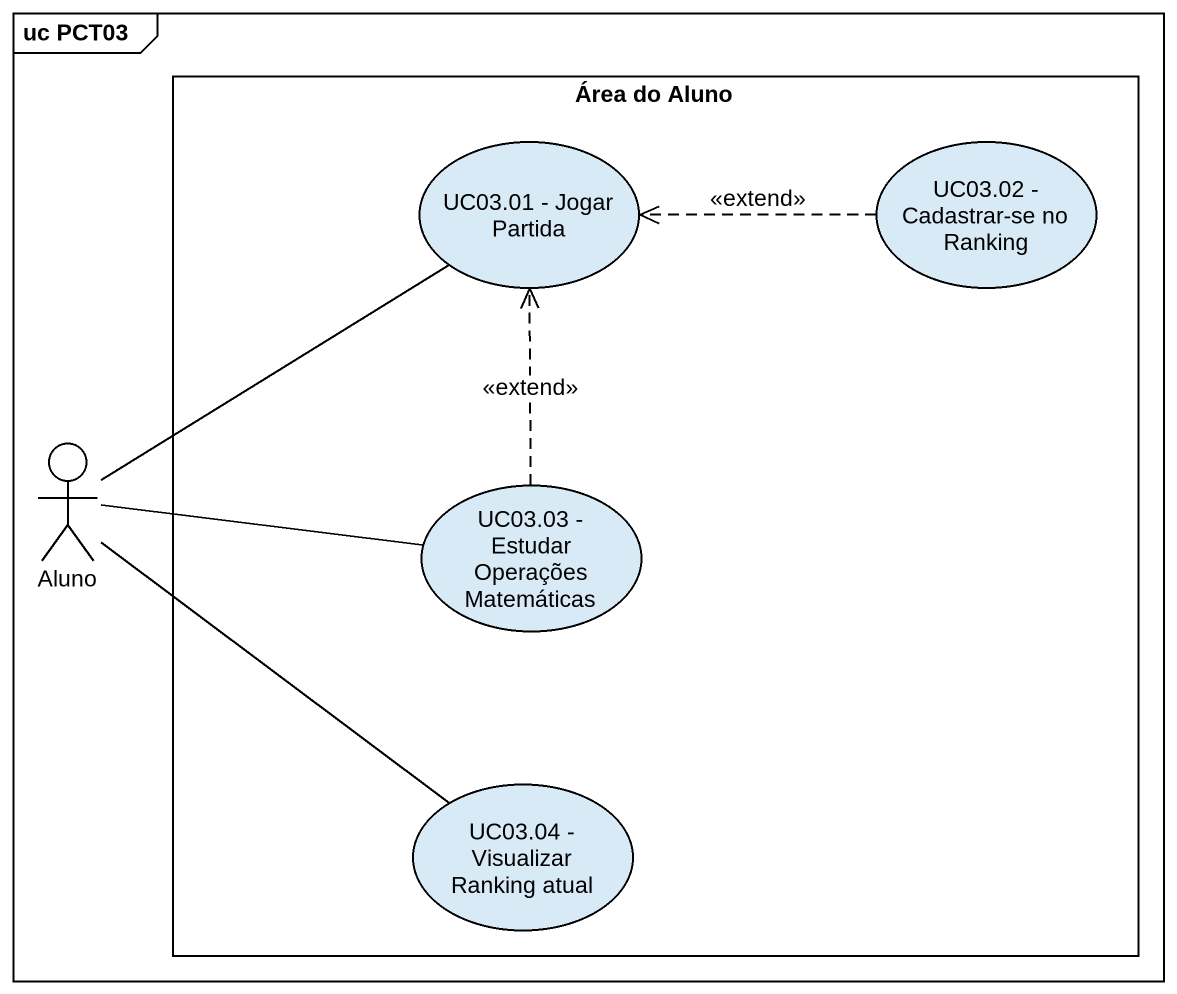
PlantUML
@startuml
mainframe uc PCT03
rectangle "Área do Aluno" as Área_do_Aluno {
  usecase "UC03.01 - Jogar Partida" as UC03_01_Jogar_Partida
  usecase "UC03.02 - Cadastrar-se no Ranking" as UC03_02_Cadastrar_se_no
  usecase "UC03.03 - Estudar Operações Matemáticas" as UC03_03_Estudar_Operações
  usecase "UC03.04 - Visualizar Ranking atual" as UC03_04_Visualizar_Ranking
}
actor Aluno
UC03_02_Cadastrar_se_no .left.> UC03_01_Jogar_Partida : <<extend>>
Aluno -up- UC03_01_Jogar_Partida
Aluno -right- UC03_03_Estudar_Operações
Aluno -- UC03_04_Visualizar_Ranking
UC03_03_Estudar_Operações .up.> UC03_01_Jogar_Partida : <<extend>>
@enduml
